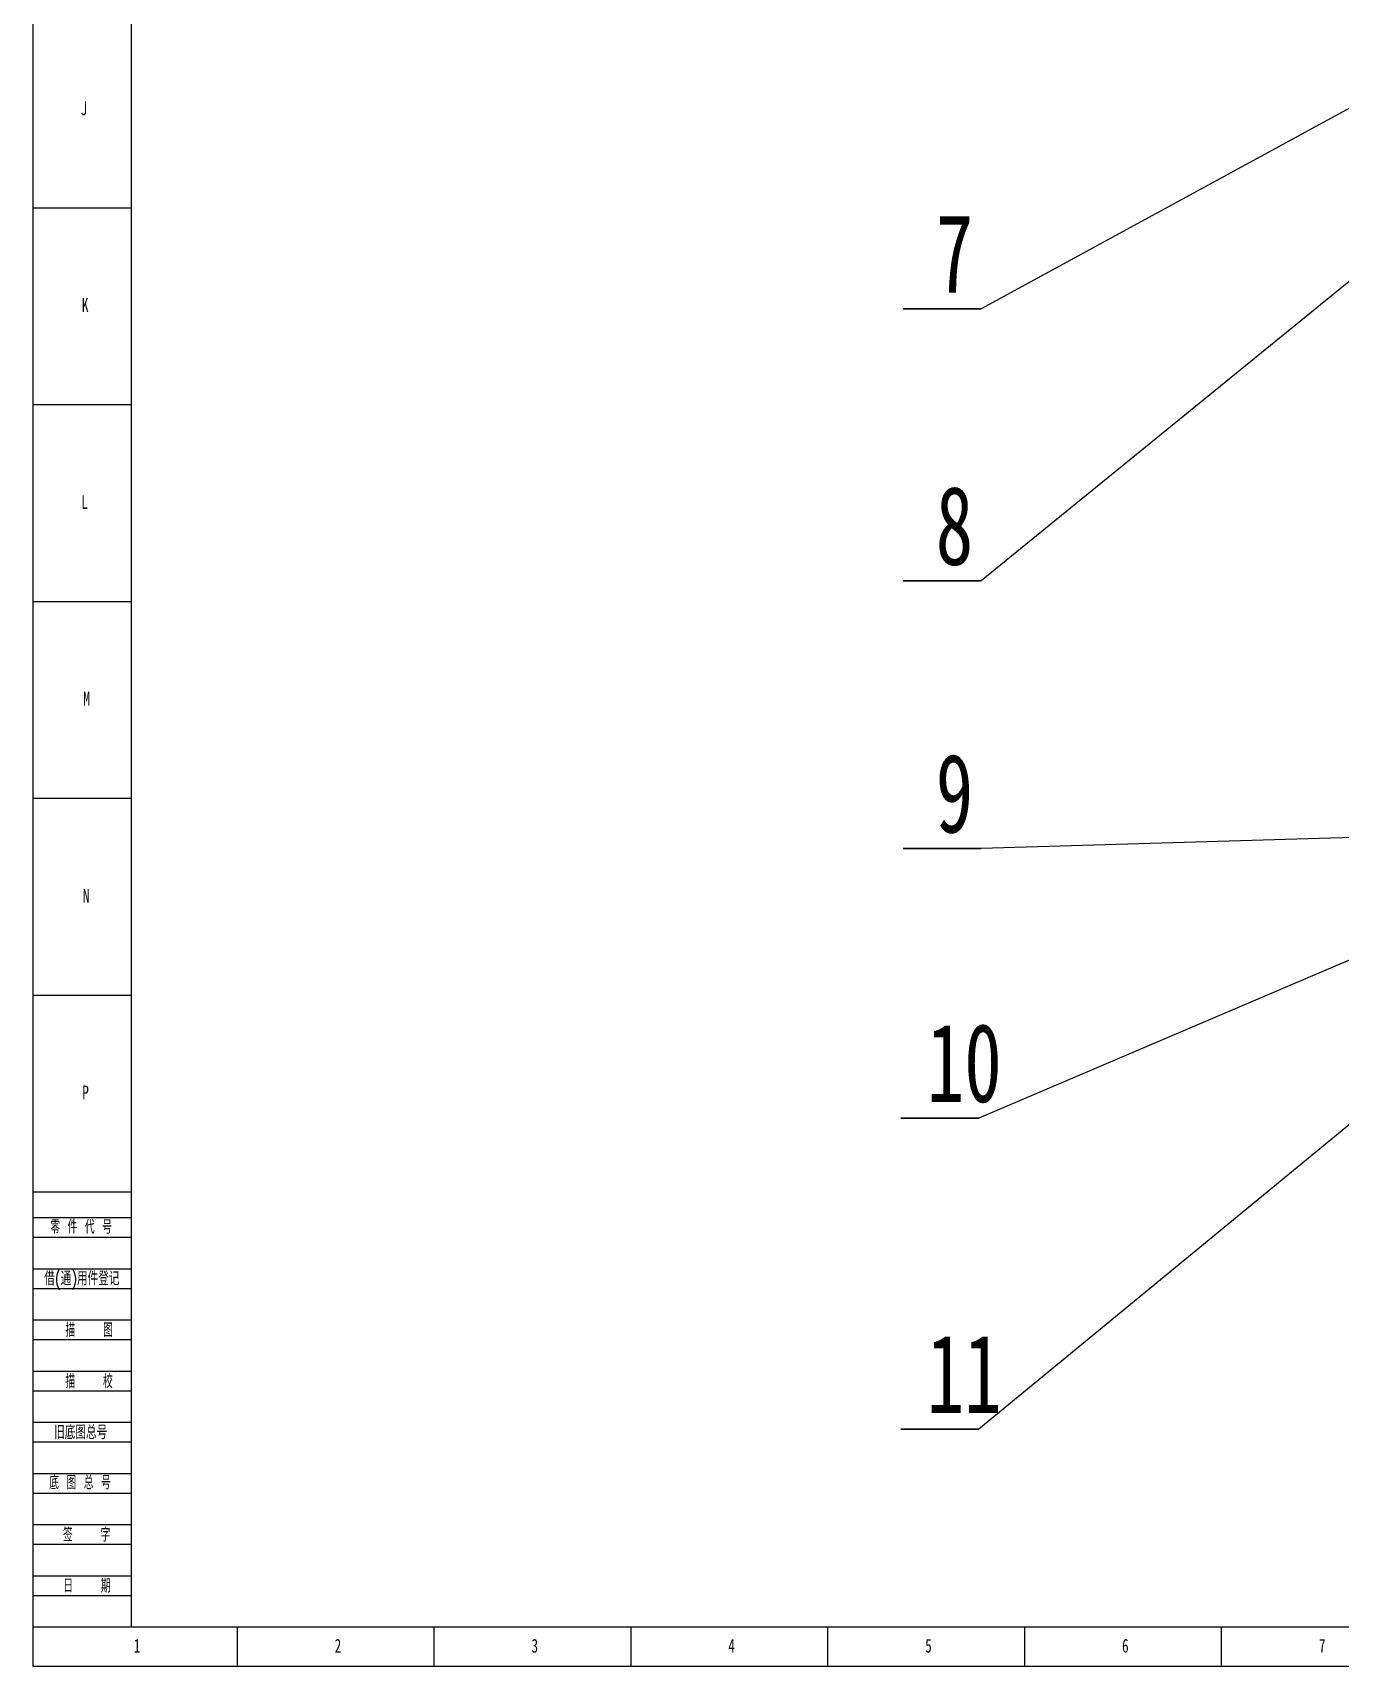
# Model space of a CAD drawing. Header units: millimetres. Extents: x 0 to 1189, y 0 to 841.
# Drawn here: x 0 to 332.2, y 0 to 415 of the extents above; entities that cross this region are included whole.
import ezdxf

# ---------------------------------------------------------------- set-up
doc = ezdxf.new("R2010")
doc.units = ezdxf.units.MM
for name, color, linetype in [('10', 7, 'Continuous'), ('5', 7, 'Continuous'), ('9', 7, 'Continuous')]:
    doc.layers.add(name, color=color, linetype=linetype)
doc.styles.add('SLDTEXTSTYLE0', font='TXT', dxfattribs={"width": 0.7, "bigfont": 'bigfont'})
doc.styles.add('SLDTEXTSTYLE2', font='TXT', dxfattribs={"width": 0.614286, "bigfont": 'bigfont'})
doc.styles.add('SLDTEXTSTYLE4', font='TXT', dxfattribs={"width": 0.566667, "bigfont": 'bigfont'})
doc.styles.add('SLDTEXTSTYLE5', font='TXT', dxfattribs={"width": 0.7})
doc.dimstyles.new('SLDDIMSTYLE0', dxfattribs={"dimtxt": 0.18, "dimasz": 1.016, "dimexe": 0, "dimexo": 0.0625, "dimgap": 0, "dimtad": 0, "dimtih": 1, "dimtoh": 1, "dimdec": 0, "dimrnd": 1e-09, "dimzin": 0, "dimdsep": 46, "dimtxsty": 'Standard', "dimblk1": 'DOT', "dimblk2": 'DOT', "dimsah": 1, "dimcen": 0.09, "dimadec": 0, "dimazin": 0, "dimtfac": 1.016, "dimtdec": 0, "dimtofl": 0, "dimtmove": 0, "dimatfit": 3, "dimldrblk": 'DOT', "dimfxl": 0, "dimfrac": 2, "dimtolj": 1, "dimtzin": 0, "dimarcsym": 0})
doc.dimstyles.new('SLDDIMSTYLE1', dxfattribs={"dimtxt": 0.18, "dimasz": 4.08, "dimexe": 0, "dimexo": 0.0625, "dimgap": 0, "dimtad": 0, "dimtih": 1, "dimtoh": 1, "dimdec": 0, "dimrnd": 1e-09, "dimzin": 0, "dimdsep": 46, "dimtxsty": 'Standard', "dimsah": 1, "dimcen": 0.09, "dimadec": 0, "dimazin": 0, "dimtfac": 4.08, "dimtdec": 0, "dimtofl": 0, "dimtmove": 0, "dimatfit": 3, "dimfxl": 0, "dimfrac": 2, "dimtolj": 1, "dimtzin": 0, "dimarcsym": 0})

# ---------------------------------------------------------------- blocks, each defined once
blk = doc.blocks.new('SW_NOTE_0_6')
at = {"layer": '10', "color": 0}
for p, q in [((-19.78, 0), (0, 0)), ((0, 0), (-19.78, 0)), ((-19.78, 0), (0, 0)), ((0, 0), (-19.78, 0)), ((-19.78, 0), (0, 0)), ((0, 0), (-19.78, 0))]:
    blk.add_line(p, q, dxfattribs=at)
at = {"layer": '10', "color": 0, "insert": (-6.76, 24.07), "char_height": 20, "attachment_point": 2, "style": 'SLDTEXTSTYLE5'}
blk.add_mtext('7', dxfattribs=at)
blk = doc.blocks.new('_Dot')
at = {"color": 0, "linetype": 'ByBlock', "lineweight": -2}
blk.add_line((-0.5, 0), (-1, 0), dxfattribs=at)
at = {"color": 0, "linetype": 'ByBlock', "const_width": 0.5}
blk.add_lwpolyline([(-0.25, 0, 1), (0.25, 0, 1)], format="xyb", close=True, dxfattribs=at)
blk = doc.blocks.new('SW_NOTE_0_7')
at = {"layer": '10', "color": 0}
for p, q in [((-19.78, 0), (0, 0)), ((0, 0), (-19.78, 0)), ((-19.78, 0), (0, 0)), ((0, 0), (-19.78, 0)), ((-19.78, 0), (0, 0)), ((0, 0), (-19.78, 0))]:
    blk.add_line(p, q, dxfattribs=at)
at = {"layer": '10', "color": 0, "insert": (-6.76, 24.07), "char_height": 20, "attachment_point": 2, "style": 'SLDTEXTSTYLE5'}
blk.add_mtext('8', dxfattribs=at)
blk = doc.blocks.new('SW_NOTE_0_8')
at = {"layer": '10', "color": 0}
for p, q in [((-19.78, 0), (0, 0)), ((0, 0), (-19.78, 0)), ((-19.78, 0), (0, 0)), ((0, 0), (-19.78, 0)), ((-19.78, 0), (0, 0)), ((0, 0), (-19.78, 0))]:
    blk.add_line(p, q, dxfattribs=at)
at = {"layer": '10', "color": 0, "insert": (-6.76, 24.07), "char_height": 20, "attachment_point": 2, "style": 'SLDTEXTSTYLE5'}
blk.add_mtext('9', dxfattribs=at)
blk = doc.blocks.new('SW_NOTE_0_9')
at = {"layer": '10', "color": 0}
for p, q in [((-19.78, 0), (0, 0)), ((0, 0), (-19.78, 0)), ((-19.78, 0), (0, 0)), ((0, 0), (-19.78, 0)), ((-19.78, 0), (0, 0)), ((0, 0), (-19.78, 0))]:
    blk.add_line(p, q, dxfattribs=at)
at = {"layer": '10', "color": 0, "insert": (-3.67, 24.07), "char_height": 20, "attachment_point": 2, "style": 'SLDTEXTSTYLE5'}
blk.add_mtext('10', dxfattribs=at)
blk = doc.blocks.new('SW_NOTE_0_10')
at = {"layer": '10', "color": 0}
for p, q in [((-19.78, 0), (0, 0)), ((0, 0), (-19.78, 0)), ((-19.78, 0), (0, 0)), ((0, 0), (-19.78, 0)), ((-19.78, 0), (0, 0)), ((0, 0), (-19.78, 0))]:
    blk.add_line(p, q, dxfattribs=at)
at = {"layer": '10', "color": 0, "insert": (-3.67, 24.07), "char_height": 20, "attachment_point": 2, "style": 'SLDTEXTSTYLE5'}
blk.add_mtext('11', dxfattribs=at)

msp = doc.modelspace()

# ---------------------------------------------------------------- linework, layer by layer
at = {"layer": '5', "color": 7}
for p, q in [((0, 841), (0, 0)), ((0, 114), (25, 114)), ((0, 109), (25, 109)), ((0, 101), (25, 101)), ((0, 96), (25, 96)), ((0, 88), (25, 88)), ((0, 83), (25, 83)), ((0, 75), (25, 75)), ((0, 70), (25, 70)), ((0, 62), (25, 62)), ((0, 57), (25, 57)), ((0, 49), (25, 49)), ((0, 44), (25, 44)), ((0, 36), (25, 36)), ((0, 31), (25, 31)), ((0, 23), (25, 23)), ((0, 18), (25, 18)), ((0, 0), (1189, 0))]:
    msp.add_line(p, q, dxfattribs=at)
at = {"layer": '5', "color": 7, "lineweight": 25}
for p, q in [((25, 831.05), (25, 10)), ((0, 10), (1179, 10))]:
    msp.add_line(p, q, dxfattribs=at)
at = {"layer": '5'}
for p, q in [((0, 370.5), (25, 370.5)), ((0, 320.5), (25, 320.5)), ((0, 270.5), (25, 270.5)), ((0, 220.5), (25, 220.5)), ((0, 170.5), (25, 170.5)), ((0, 120.5), (25, 120.5)), ((52, 0), (52, 10)), ((102, 0), (102, 10)), ((152, 0), (152, 10)), ((202, 0), (202, 10)), ((252, 0), (252, 10)), ((302, 0), (302, 10))]:
    msp.add_line(p, q, dxfattribs=at)

# ---------------------------------------------------------------- block references
at = {"layer": '10'}
for name, p in [('SW_NOTE_0_6', (240.91, 344.81)), ('SW_NOTE_0_7', (240.91, 275.71)), ('SW_NOTE_0_8', (240.91, 207.73)), ('SW_NOTE_0_9', (240.3, 139.25)), ('SW_NOTE_0_10', (240.3, 60.26))]:
    msp.add_blockref(name, p, dxfattribs=at)

# ---------------------------------------------------------------- texts
at = {"layer": '10', "char_height": 3.5, "attachment_point": 2, "style": 'SLDTEXTSTYLE5'}
for s, insert in [('J', (13.02, 397.48)), ('K', (13.32, 347.55)), ('L', (13.18, 297.48)), ('M', (13.71, 247.55)), ('N', (13.6, 197.48)), ('P', (13.44, 147.55)), ('1', (26.54, 6.98)), ('2', (77.54, 6.98)), ('3', (127.54, 6.98)), ('4', (177.54, 6.98)), ('5', (227.54, 6.98)), ('6', (277.55, 6.98)), ('7', (327.55, 6.98))]:
    msp.add_mtext(s, dxfattribs=dict(at, insert=insert))
at = {"layer": '9', "color": 7, "char_height": 3.5}
for s, insert, attachment_point, style in [('零 件 代 号', (4.48, 113.36), 1, 'SLDTEXTSTYLE2'), ('借(通)用件登记', (2.93, 100.28), 1, 'SLDTEXTSTYLE0'), ('描    图', (14.35, 87.18), 2, 'SLDTEXTSTYLE4'), ('描    校', (14.32, 74.14), 2, 'SLDTEXTSTYLE4'), ('旧底图总号', (5.46, 61.2), 1, 'SLDTEXTSTYLE0'), ('底 图 总 号', (4.21, 48.43), 1, 'SLDTEXTSTYLE2'), ('签    字', (13.71, 35.19), 2, 'SLDTEXTSTYLE4'), ('日    期', (13.78, 22.23), 2, 'SLDTEXTSTYLE4')]:
    msp.add_mtext(s, dxfattribs=dict(at, insert=insert, attachment_point=attachment_point, style=style))

# ---------------------------------------------------------------- leaders
at = {"layer": '10'}
for points, dimstyle in [([(492.32, 481.76), (240.91, 344.81)], 'SLDDIMSTYLE0'), ([(434.16, 432.97), (240.91, 275.71)], 'SLDDIMSTYLE0'), ([(438.06, 222.86), (240.3, 60.26)], 'SLDDIMSTYLE0'), ([(411.65, 212.36), (240.3, 139.25)], 'SLDDIMSTYLE1'), ([(344.5, 210.84), (240.91, 207.73)], 'SLDDIMSTYLE0')]:
    msp.add_leader(points, dimstyle=dimstyle, dxfattribs=at)

doc.saveas('drawing.dxf')
